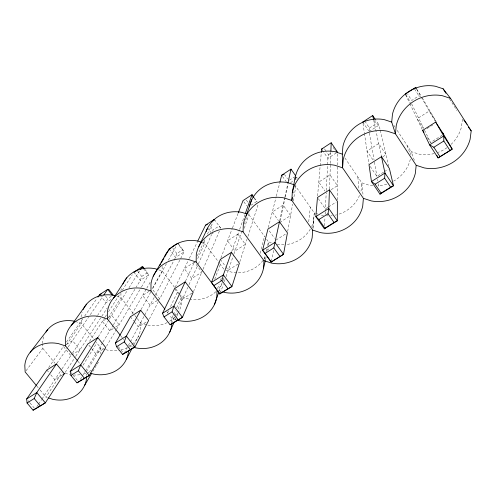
<?xml version="1.0" encoding="UTF-8"?>
<svg xmlns="http://www.w3.org/2000/svg" width="496" height="496" viewBox="0 0 496 496"><rect width="100%" height="100%" fill="white"/><g stroke="black" fill="none" stroke-linecap="round" stroke-linejoin="round"><path stroke-width="0.37" stroke-dasharray="2.48 1.86" d="M337.385 199.838L337.497 165.838M337.497 165.075L337.534 153.63M162.142 266.476L162.118 270.977L151.726 289.707M171.827 322.102L171.864 318.246L173.129 315.468M204.811 240.244L204.736 243.338L197.092 259.929M329.48 189.094L330.398 164.176M330.429 163.407L330.851 151.937M244.274 228.259L248.918 214.687L248.973 213.249M268.293 245.334L268.466 241.843L266.693 239.376M324.551 225.767L324.979 217.329M325.128 214.26L325.246 211.959M325.283 211.197L326.207 192.845M326.318 190.545L327.93 158.354L328.482 154.727L326.473 151.788M313.007 228.507L314.272 212.871L294.742 184.965M317.595 195.945L321.321 152.142M312.889 227.844L314.272 212.871M369.185 130.851L369.446 128.024L365.44 122.004M410.824 154.665L411.147 151.602L396.744 129.716M308.717 221.799L310.322 207.229M462.433 119.164L461.447 127.081A35.997 33.976 -30.3 0 1 450.901 144.541M287.692 231.365L292.64 204.141M293.198 201.091L296.106 185.101M293.217 193.087L293.489 191.605M271.3 261.299L273.767 249.965M280.073 220.962L285.113 197.768M285.274 197.024L288.04 184.301M279.632 220.993L284.766 197.563M284.927 196.813L287.711 184.097M265.496 259.885L266.197 256.934M267.772 250.3L268.119 248.831A32.265 30.268 19.4 0 1 267.815 250.232M264.294 259.11L265.019 256.103M266.11 251.602L266.836 248.601M267.561 245.594L268.466 241.843L272 243.003M268.33 227.577L276.129 196.999M276.322 196.249L279.769 182.745M260.09 253.313L264.511 236.35M212.66 231.266L213.032 229.983L219.127 226.009L220.658 228.141L219.406 228.954M239.841 261.745L247.02 239.258M247.95 236.344L258.41 203.583M157.827 300.167L159.768 298.927L184.041 251.962L182.757 249.717L176.855 253.568L174.828 258.844M220.311 293.186L223.305 284.561M224.304 281.691L225.054 279.533M226.052 276.656L233.721 254.56M233.969 253.847L241.794 231.322M244.323 224.031L246.599 217.471M219.182 291.04L221.731 283.817M231.688 251.627L239.481 229.815M239.742 229.096L244.863 214.756M217.539 288.529L219.102 284.202M220.404 280.6L221.439 277.71M144.813 269.247L147.467 272.719L141.732 276.458L140.275 280.432L136.264 287.06M214.687 279.347L220.342 264.43M220.894 257.994L232.221 228.619M232.494 227.9L238.037 213.528M111.346 296.267L107.632 298.685L106.026 302.715L97.879 314.966M193.446 291.679L202.734 269.998M203.038 269.291L220.05 229.561M175.088 320.087L176.322 317.31M176.632 316.615L177.866 313.838M171.368 323.764L174.542 316.721M174.865 316.02L176.768 311.792M178.039 308.977L187.736 287.457M188.97 284.716L198.053 264.573M198.369 263.872L211.594 234.534M173.445 314.774L175.348 310.614M176.613 307.836L181.679 296.732L180.277 294.897M185.51 281.164L194.054 262.837M197.309 255.855L204.823 239.748M207.433 234.143L212.982 222.239M167.642 312.747L168.615 310.688M170.568 306.584L177.723 291.524M175.206 287.265L189.026 258.98M189.36 258.286L197.451 241.732M149.327 319.133L158.032 302.293M132.612 347.361L133.66 345.359M134.007 344.689L138.545 336.003M124.341 353.158L127.212 347.783M128.352 345.483L130.144 342.141M130.448 341.738L155.149 295.597M155.515 294.915L174.462 259.526M141.062 309.554L151.571 290.575M166.495 263.643L152.328 289.218L159.768 298.927M168.355 260.276L176.557 245.47M131.936 314.117L146.407 288.833M146.785 288.17L150.579 281.536M92.839 371.355L96.336 365.409M106.504 346.258L116.095 330.014M116.479 329.363L141.081 287.674M141.472 287.01L148.515 275.069L147.467 272.719M86.409 371.746L100.762 347.913L96.001 341.942M80.321 379.421L81.914 376.793M82.311 376.135L85.095 371.541M85.492 370.884L102.604 342.637M103.001 341.98L112.983 325.494M113.386 324.837L135.861 287.723M83.006 365.223L96.813 342.959M98.208 336.927L108.86 319.92M109.269 319.269L126.939 291.047M128.997 287.761L140.095 270.029M108.314 317.719L120.981 297.656L120.925 293.285M89.547 341.322L104.83 317.502M105.245 316.851L106.491 314.91M108.568 311.668L119.79 294.178M122.283 290.29L132.252 274.741M65.218 372.378L75.299 356.915M75.721 356.271L101.395 316.882M101.816 316.237L107.291 307.842M47.306 397.532L45.936 397.079L62.322 372.223M36.909 406.627L38.192 404.705M38.614 404.06L41.602 399.578M42.03 398.933L61.566 369.557M61.988 368.925L72.131 353.673M72.559 353.028L97.445 315.617M56.885 363.32L67.723 347.535M68.157 346.902L88.561 317.192M90.297 314.662L102.895 296.317M66.452 344.714L81.245 323.429L81.096 318.469M48.639 367.555L63.42 346.431L70.841 355.613M66.514 342.004L82.875 318.624M84.642 316.095L97.018 298.4M26.065 370.754L42.836 348.335L42.644 344.199M250.957 205.257L256.612 201.574L254.398 198.481M289.441 180.172L294.624 176.799M328.482 154.727L332.128 152.353M369.446 128.024L376.352 123.523L379.043 125.104L380.097 129.537M420.707 96.646L418.891 95.796L411.761 100.446L407.762 94.277M110.955 299.51L106.026 302.715L100.13 295.188M211.91 233.833L213.156 233.021M290.526 182.689L293.626 180.668M294.246 180.265L297.352 178.25L296.503 177.029M336.263 152.935L327.93 158.354L323.274 151.547M369.117 131.558L379.043 125.104L375.664 120.001M66.662 344.342L72.497 340.591L79.924 349.823L72.143 354.783M105.462 319.374L102.337 321.383L109.771 330.801L113.528 328.402M108.593 317.359L111.724 315.344L119.164 324.812L114.154 328.005M149.085 291.301L142.606 295.473L150.052 305.127L157.176 300.582M279.744 222.456L290.563 215.562L283.123 205.046L272.304 212.009L278.43 220.615M331.192 189.664L337.435 185.69L330.001 174.877L318.773 182.106L324.892 190.948M382.85 156.736L386.093 154.671L378.684 143.555L367.015 151.057L373.606 160.878M427.075 128.551L433.454 124.484M62.465 374.877L54.82 379.7L50.623 374.592M103.261 349.122L95.833 353.815L87.897 343.895M146.066 322.102L138.359 326.969L134.149 321.575M191.896 293.173L182.485 299.113L179.205 294.804M238.074 264.021L228.296 270.19L226.089 267.201M275.9 240.138L286.136 233.678M327.924 207.303L325.401 208.897L317.465 197.489M328.55 206.9L336.121 202.126M370.245 166.476L376.91 176.378L383.774 172.044M384.394 171.653L388.139 169.291M427.236 137.404L430.559 142.507L442.258 135.123M315.71 213.348L317.868 214.055M201.94 242.42L204.736 243.338L219.294 263.016M225.686 270.233L231.235 272.056A32.265 30.268 19.4 0 0 262.911 260.592M158.689 269.849L162.118 270.977L179.918 294.419M218.364 290.414L221.049 291.301M188.486 298.976L181.679 296.732L181.586 303.323A31.198 28.148 26.6 0 1 178.386 312.306M116.932 296.329L120.981 297.656L134.472 314.991M176.204 319.678L171.864 318.246L169.52 315.189M137.268 318.581L140.523 322.766L147.213 324.967A31.198 28.148 26.6 0 0 168.367 321.985M75.28 321.464L81.245 323.429L93.62 338.954M129.065 345.718L133.325 347.126M105.146 349.358L100.762 347.913L100.893 354.138M105.877 349.599L107.334 350.083A30.709 27.15 28.3 0 0 119.604 350.232M87.798 372.205L89.193 372.67M65.193 373.172L68.783 374.362A30.244 26.195 29.4 0 0 70.289 374.635M296.31 177.314L297.352 178.25M28.092 400.663L29.518 402.368M29.989 402.938L34.732 408.623M36.754 385.981L38.204 387.736M40.139 390.073L45.936 397.079M46.897 370.041L48.763 372.316M42.836 348.335L55.013 363.264M71.126 372.694L72.552 374.443M73.03 375.032L77.779 380.878M77.922 361.243L80.11 363.952M118.265 346.605L123.027 352.625M120.77 335.86L124.136 340.132M105.425 295.864L107.632 298.685M130.411 316.783L133.684 320.974M134.937 315.592L136.803 317.979M137.752 271.262L141.732 276.458M166.761 311.593L169.08 314.619M133.914 272.149L140.275 280.432L148.515 275.069L144.429 269.719M174.53 288.647L178.74 294.184M172.868 248.26L176.855 253.568M169.192 249.017L175.553 257.48L184.041 251.962L177.68 243.449M178.331 243.796L182.757 249.717M219.753 263.63L224.297 269.781M220.342 259.427L225.643 266.606M207.359 227.652L210.998 232.593M210.378 226.362L213.032 229.983M214.291 219.437L220.658 228.141M248.918 214.687L264.914 236.902M269.278 230.907L274.573 238.297M246.345 200.117L248.118 202.585M243.871 201.773L246.841 205.908M254.163 197.644L257.133 201.798M284.369 174.282L287.469 178.703M282.528 176.446L286.347 181.883M324.465 148.85L326.07 151.199M321.582 149.073L322.853 150.927M333.157 147.424L335.166 150.369M344.9 157.933L361.795 182.813L363.165 196.118M362.781 122.047L368.695 130.925M374.344 120.503L376.352 123.523M393.805 125.259L395.095 127.212M405.759 94.786L410.818 102.579M423.293 128.278L417.136 118.804L429.263 111.005L436.232 121.818M416.783 89.243L421.129 95.982M414.495 88.982L418.891 95.796M449.574 98.977L456.89 110.465M422.307 97.873L436.257 121.787M416.739 89.373L420.912 96.584M421.29 97.241L435.302 121.439M411.661 103.881L423.51 128.098M424.526 130.175L430.559 142.507M405.666 94.823L409.597 103.044M409.925 103.732L422.344 129.704M414.334 160.245L411.147 151.602L418.63 154.045A35.997 33.976 -30.3 0 0 435.296 153.283M407.216 145.632L410.235 154.027M380.277 130.274L388.864 166.315M373.835 120.838L381.319 155.93M369.377 133.046L374.04 159.873M374.43 162.105L376.91 176.378M377.425 179.341L377.685 180.823M378.2 183.787L378.845 187.488M363.004 123.578L364.337 132.736M364.448 133.498L368.888 163.866M357.858 177.01L359.054 190.65M42.613 343.511L42.551 342.135A30.244 26.195 29.4 0 1 44.206 335.439M86.465 373.922L86.509 375.379M140.523 322.766L140.548 329.17A30.709 27.15 28.3 0 1 132.116 344.404M91.382 370.121A30.244 26.195 29.4 0 1 88.263 372.019M85.653 373.184A30.244 26.195 29.4 0 1 83.613 373.879M80.048 374.678A30.244 26.195 29.4 0 1 74.096 375.013M98.388 362.142A30.244 26.195 29.4 0 1 97.216 364.107M446.983 147.721A35.997 33.976 -30.3 0 1 438.111 152.377M131.558 344.863A30.709 27.15 28.3 0 1 129.202 346.524M127.311 347.603A30.709 27.15 28.3 0 1 120.342 350.083M81.053 317.049A30.709 27.15 28.3 0 1 82.119 312.151M410.341 159.266A34.714 33.257 -19.5 0 1 393.644 181.108M386.787 184.121A34.714 33.257 -19.5 0 1 377.995 185.777M372.794 185.721A34.714 33.257 -19.5 0 1 369.136 185.219L361.795 182.813L361.156 190.241A33.672 32.389 -3.1 0 1 360.561 192.479M178.002 312.939A31.198 28.148 26.6 0 1 175.342 316.467M174.84 317A31.198 28.148 26.6 0 1 169.657 321.222M120.9 291.096A31.198 28.148 26.6 0 1 121.842 286.756M359.507 195.412A33.672 32.389 -3.1 0 1 338.663 214.247M336.573 214.836A33.672 32.389 -3.1 0 1 335.153 215.159M332.277 215.624A33.672 32.389 -3.1 0 1 330.838 215.766M327.955 215.872A33.672 32.389 -3.1 0 1 326.498 215.834M323.603 215.58A33.672 32.389 -3.1 0 1 321.47 215.233M222.357 282.435A31.713 29.19 23.9 0 1 217.949 289.54M215.834 291.741A31.713 29.19 23.9 0 1 189.937 299.237M223.783 278.058A31.713 29.19 23.9 0 1 222.648 281.728M313.782 220.075A32.891 31.36 11.2 0 1 311.68 226.461M310.304 229.096A32.891 31.36 11.2 0 1 286.279 244.559M283.985 244.757A32.891 31.36 11.2 0 1 276.284 244.299M265.242 256.94A32.265 30.268 19.4 0 1 263.339 260.009M194.37 262.161L184.307 268.634L191.754 278.541L201.822 272.124L194.37 262.161M237.944 234.118L227.509 240.833L234.955 251.007L245.39 244.354L237.944 234.118"/><path stroke-width="0.74" d="M164.901 309.175L150.982 291.04L150.989 283.923A33.728 30.74 23.7 0 1 188.697 259.557L196.137 262.006L217.025 289.974M171.808 323.64L171.796 325.184A33.145 29.574 26.3 0 1 135.458 347.826L134.038 347.361M196.137 262.006L196.28 254.659A34.354 31.955 19.4 0 1 235.464 229.344L243.046 231.837L263.928 260.611L271.455 263.078A35.067 33.182 11.9 0 0 312.164 237.714L312.685 230.088L291.828 200.465L284.084 197.929A35.067 33.182 11.9 0 0 243.344 224.248L243.046 231.837M217 290.687L216.814 297.129A33.728 30.74 23.7 0 1 179.099 320.633L177.655 320.156M329.449 189.844L328.761 208.456L328.011 213.813L334.056 222.499L337.317 220.776L337.379 201.333L329.449 189.844L317.465 197.489L315.84 216.609L324.403 228.836L337.317 220.776L328.761 208.456L315.84 216.609L318.891 219.548L324.936 228.185L324.403 228.836M330.882 151.175L331.192 142.767L321.582 149.073L321.321 152.142M223.057 291.958L224.403 292.398A34.354 31.955 19.4 0 0 263.574 267.995L263.928 260.611M291.828 200.465L292.287 192.628L295.176 177.574A33.672 32.389 -3.1 0 1 334.905 151.695L342.308 154.12L342.587 167.822L363.394 198.338L371.231 200.905A37.082 35.383 -16.8 0 0 415.313 173.433L416.194 165.286L395.448 133.827L391.71 122.072L392.472 114.198A35.997 33.976 -30.3 0 1 435.376 86.254L443.071 88.765L450.548 98.394L471.2 130.845L470.115 139.283A38.521 36.233 -28.2 0 1 424.192 167.902L416.194 165.286M295.089 179.056L295.176 177.574M380.004 194.159L381.12 193.136L375.094 184.214L371.467 181.53L384.964 173.017L393.495 185.746L390.656 187.19L384.629 178.219L384.964 173.017L381.48 156.662L368.993 164.622L371.467 181.53L380.004 194.159L393.495 185.746L389.385 168.504L381.48 156.662M342.308 154.12L342.897 146.494A34.714 33.257 -19.5 0 1 384.171 119.61L391.71 122.072M363.394 198.338L362.706 206.218A35.935 34.367 -1.1 0 1 320.36 232.605L312.685 230.088M290.848 170.035L290.991 169.13L281.678 175.237L279.961 181.995M291.964 199.727L292.386 197.513M271.138 262.055L283.514 254.33L274.945 242.395L262.564 250.207L265.075 253.382L273.817 247.888L279.471 221.718L287.42 232.872L283.514 254.33L271.138 262.055L262.564 250.207L267.952 229.065L279.471 221.718M287.878 183.346L290.991 169.13L295.653 175.813M263.574 267.995L265.323 260.623M213.509 285.801L221.886 280.531L223.355 274.927L231.421 252.359L239.376 263.196L231.936 286.502L219.567 293.911L211.482 282.416L220.342 259.427L231.421 252.359M164.04 316.901L172.081 311.841L173.873 306.131L185.194 281.84L193.149 292.38L182.454 317.359L170.097 324.768L164.04 316.901L162.477 313.317L174.53 288.647L185.194 281.84M246.028 216.008L251.745 199.733M214.34 304.767L218.674 292.485M116.554 346.754L124.279 341.899L126.356 336.096L140.684 310.229L148.633 320.478L134.931 346.995L122.605 354.392L116.554 346.754L115.413 342.996L130.411 316.783L140.684 310.229M245.377 213.323L252.042 194.674L253.741 197.048M238.309 212.809L243.021 200.595L252.042 194.674L252.185 195.381M70.934 375.435L78.356 370.766L80.705 364.882L97.799 337.578L105.735 347.56L89.261 375.478L76.973 382.856L70.934 375.435L70.178 371.523L87.897 343.895L97.799 337.578M27.069 403.012L34.205 398.524L36.797 392.572L56.451 363.952L64.375 373.668L45.334 402.87L33.096 410.229L27.069 403.012L26.672 398.958L46.897 370.041L56.451 363.952M169.52 332.587L174.158 322.171M213.64 220.838L214.291 219.437L214.694 219.957M198.741 246.692L207.235 228.836M153.239 276.21L164.306 256.909A31.713 29.19 23.9 0 1 197.749 241.044L205.542 225.178L214.291 219.437M126.331 359.389L131.917 348.7M159.693 265.608L160.456 264.281M161.212 262.954L163.872 258.304M164.635 256.978L169.192 249.017L177.68 243.449L178.331 243.796M84.686 385.237L91.673 373.339M140.511 269.378L142.154 266.749L143.046 266.929L144.373 268.665M113.553 298.071L126.802 277.754M103.763 295.052L107.669 289.36L108.785 289.385L113.206 295.052M97.904 297.135L99.671 294.612L107.669 289.36L112.214 295.182M71.114 325.674L86.602 304.11M30.2 352.29L47.752 329.567M442.407 132.327L452.209 149.129L438.098 157.926L429.598 144.869L422.673 130.386L435.68 122.09L443.56 134.304M375.243 119.362L372.707 115.537L362.781 122.047L364.473 121.563M63.104 374.474L64.375 373.668M26.672 398.958L36.797 392.572L45.334 402.87L33.096 410.229M70.178 371.523L80.705 364.882L89.261 375.478L76.973 382.856M115.413 342.996L126.356 336.096L134.931 346.995L122.605 354.392M162.477 313.317L173.873 306.131L182.454 317.359L170.097 324.768M211.482 282.416L223.355 274.927L231.936 286.502L219.567 293.911M318.891 219.548L328.011 213.813M375.094 184.214L384.629 178.219M436.79 155.242L438.098 157.926L452.209 149.129L443.715 135.966L429.598 144.869L433.857 147.275L443.833 141L443.715 135.966L435.68 122.09M324.936 228.185L334.056 222.499M381.12 193.136L390.656 187.19M99.671 294.612L101.798 293.669M135.954 271.275L133.914 272.149L142.154 266.749L143.97 269.123M169.192 249.017L170.481 248.477M205.542 225.178L207.378 224.44M281.678 175.237L283.7 174.524M321.582 149.073L322.822 148.67M406.689 93.818L405.337 94.135L415.598 87.408L416.361 88.716M450.548 98.394L442.302 95.703A38.521 36.233 -28.2 0 0 396.273 125.438L395.448 133.827L387.376 131.186A37.082 35.383 -16.8 0 0 343.22 159.718L342.587 167.822L334.682 165.236A35.935 34.367 -1.1 0 0 292.287 192.628M294.016 184.729L287.482 182.59A32.891 31.36 11.2 0 0 249.352 206.795M246.779 213.987L241.794 212.35A32.265 30.268 19.4 0 0 206.144 231.502M197.749 241.044L201.24 242.191M157.313 269.396L155.254 268.72A31.198 28.148 26.6 0 0 122.878 283.997M150.982 291.04L143.685 288.641A33.145 29.574 26.3 0 0 107.372 312.102L107.496 319.009L120.33 335.302M115.587 295.883L114.235 295.436A30.709 27.15 28.3 0 0 83.154 309.516M107.496 319.009L100.335 316.653A32.593 28.464 27.9 0 0 65.336 339.264L65.584 345.966L77.692 360.952M65.584 345.966L58.553 343.647A32.066 27.41 29.1 0 0 24.8 365.459L25.153 371.963L36.27 385.398M90.588 373.128L93.378 374.046A32.593 28.464 27.9 0 0 128.414 352.216L128.402 350.722M48.676 397.984L52.787 399.342A32.066 27.41 29.1 0 0 86.589 378.281L86.546 376.83M335.761 150.803L337.54 152.098L331.192 142.767M34.205 398.524L40.232 405.778M78.356 370.766L84.394 378.225M124.279 341.899L130.33 349.575M172.081 311.841L178.138 319.753M463.89 120.137L467.027 124.291M468.429 127.156L471.2 130.845M218.259 291.487L220.063 293.905M221.886 280.531L227.943 288.684M265.075 253.382L271.132 261.745M273.817 247.888L279.868 256.296M252.625 196.001L253.512 197.241M433.857 147.275L439.859 156.5M422.673 130.386L423.919 132.302M443.833 141L449.829 150.282M443.071 88.765L445.916 93.236M372.707 115.537L373.674 120.082M45.954 332.047A30.244 26.195 29.4 0 1 74.617 321.247"/></g></svg>
